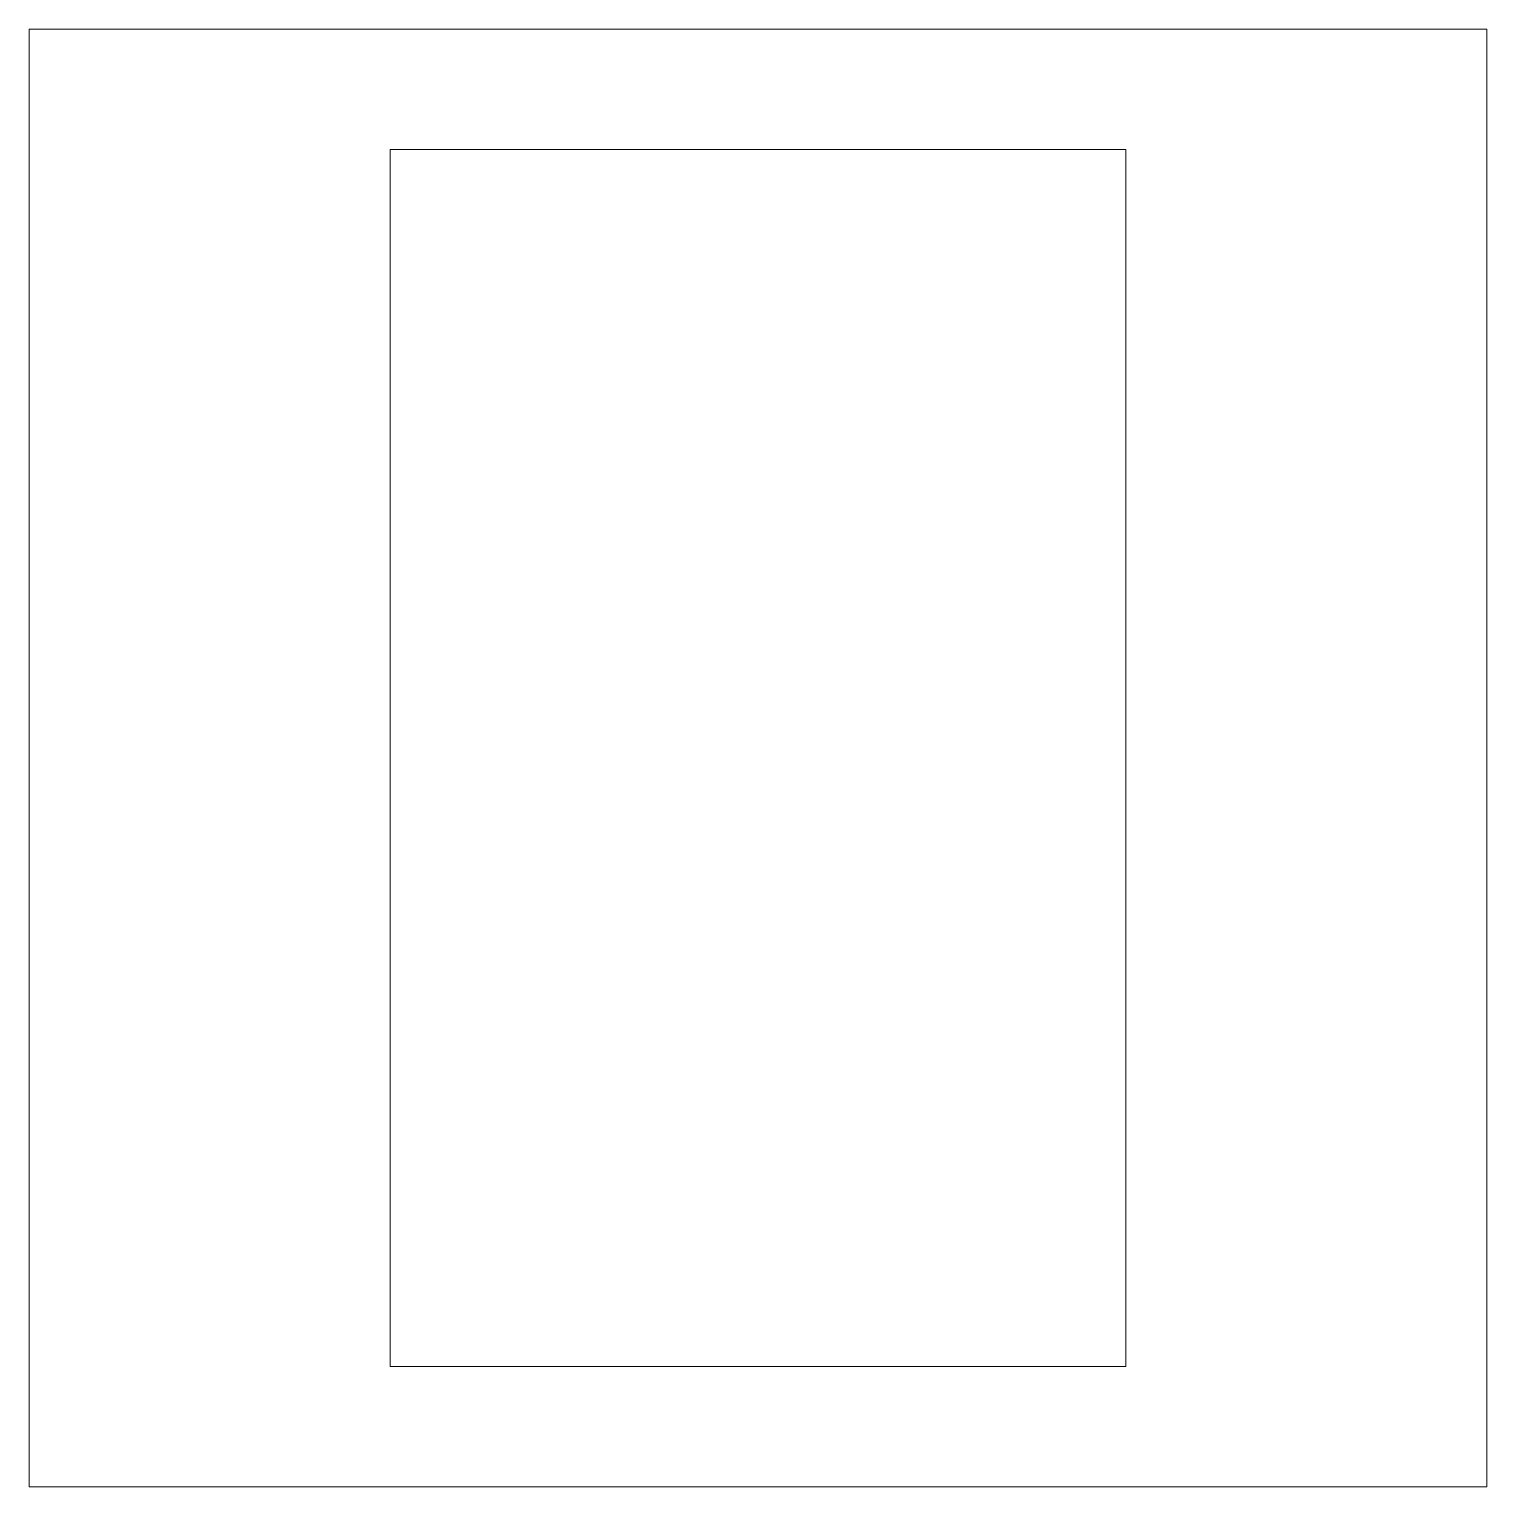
# Model space of a CAD drawing. Header units: millimetres. Extents: x -52 to 51, y -52 to 52.
import ezdxf

# ---------------------------------------------------------------- set-up
doc = ezdxf.new("R2010")
doc.units = ezdxf.units.MM
doc.layers.add('VectorLines_Heavy_0p003mm', color=1, linetype='CONTINUOUS', lineweight=0, true_color=0xff0000)

msp = doc.modelspace()

# ---------------------------------------------------------------- linework, layer by layer
at = {"layer": 'VectorLines_Heavy_0p003mm'}
for p, q in [((-51.5, 51.5), (51.5, 51.5)), ((-51.5, -51.5), (-51.5, 51.5)), ((51.5, 51.5), (51.5, -51.5)), ((-26, -43), (-26, 43)), ((-26, 43), (26, 43)), ((26, 43), (26, -43)), ((26, -43), (-26, -43)), ((51.5, -51.5), (-51.5, -51.5))]:
    msp.add_line(p, q, dxfattribs=at)

doc.saveas('drawing.dxf')
